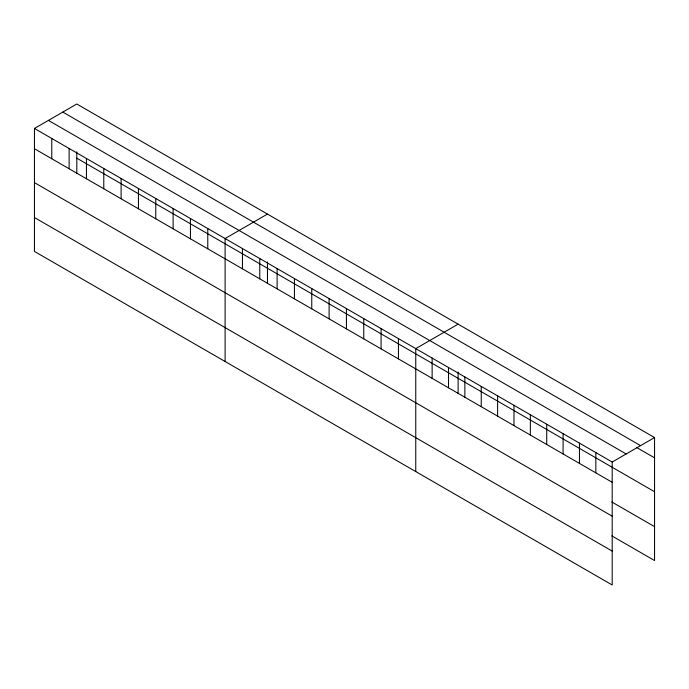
<?xml version="1.0" encoding="UTF-8"?>
<svg xmlns="http://www.w3.org/2000/svg" width="689" height="689" viewBox="0 0 689 689"><rect width="100%" height="100%" fill="white"/><g stroke="black" fill="none" stroke-linecap="round" stroke-linejoin="round"><path stroke-width="1.03" d="M34.45 128.464L612.194 462.026L612.194 584.987L34.45 251.433L34.45 128.464L76.806 104.013L654.55 437.567L654.55 560.536L611.806 535.861M267.461 214.09L225.105 238.54L225.105 361.501M458.116 324.157L415.76 348.617L415.76 471.577M612.194 462.026L654.55 437.567M62.828 112.083L640.572 445.637M636.36 447.342L654.55 457.841M48.428 120.394L626.172 453.956M76.806 158.177L654.55 491.731M34.45 148.738L612.194 482.3M611.806 501.971L654.55 526.646M34.45 182.628L612.194 516.182M34.45 217.543L612.194 551.097M595.83 452.57L595.83 472.843M579.458 443.122L579.458 463.396M563.085 433.674L563.085 453.948M546.721 424.217L546.721 444.491M530.349 414.769L530.349 435.043M513.977 405.321L513.977 425.595M497.613 395.865L497.613 416.139M481.241 386.417L481.241 406.691M464.868 376.969L464.868 397.243M458.116 371.965L458.116 393.729M448.505 367.513L448.505 387.786M432.132 358.065L432.132 378.339M398.431 338.609L398.431 358.883M381.095 328.601L381.095 348.875M363.766 318.594L363.766 338.867M346.429 308.586L346.429 328.86M329.101 298.578L329.101 318.852M311.764 288.57L311.764 308.844M294.436 278.563L294.436 298.837M277.107 268.564L277.107 288.837M267.461 261.898L267.461 283.653M259.77 258.556L259.77 278.83M242.442 248.548L242.442 268.822M207.777 228.533L207.777 248.807M190.44 218.525L190.44 238.799M173.111 208.517L173.111 228.791M155.774 198.51L155.774 218.783M138.446 188.502L138.446 208.776M121.109 178.503L121.109 198.776M103.781 168.495L103.781 188.769M86.444 158.487L86.444 178.761M76.806 151.821L76.806 173.576M69.115 148.48L69.115 168.753M51.778 138.472L51.778 158.746"/></g></svg>
